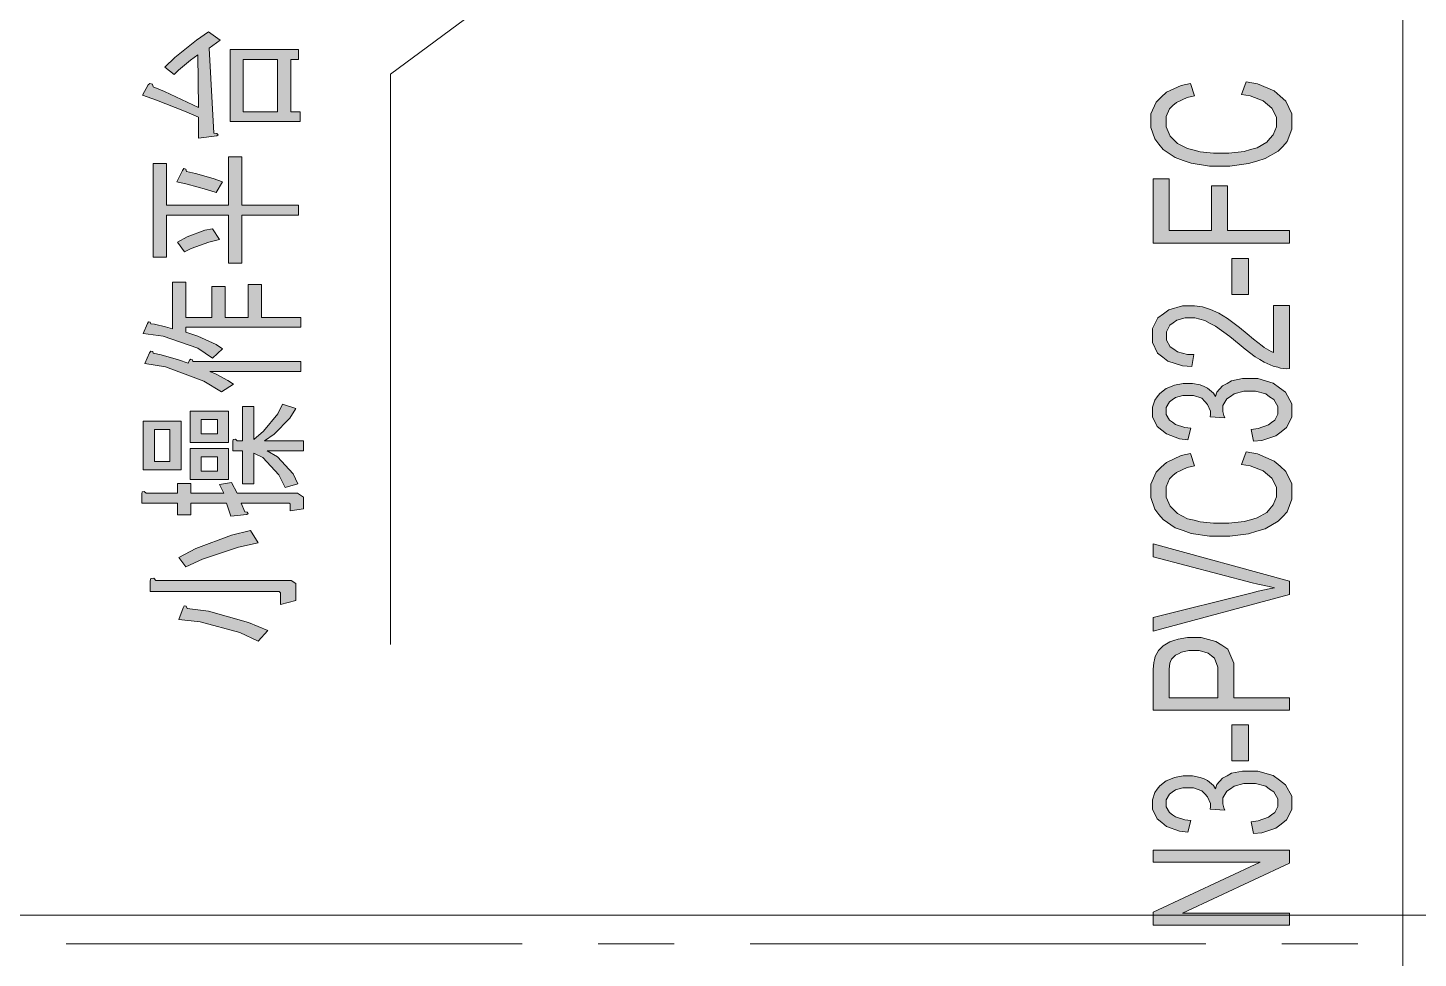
# Model space of a CAD drawing. Header units: millimetres. Extents: x 805 to 6044844, y 120 to 7887884.
# Drawn here: x 5979754 to 5985564, y 7828318 to 7832207 of the extents above; entities that cross this region are included whole.
import ezdxf

# ---------------------------------------------------------------- set-up
doc = ezdxf.new("R2010")
doc.units = ezdxf.units.MM

msp = doc.modelspace()

# ---------------------------------------------------------------- hatches: boundary and pattern name
h = msp.add_hatch(color=0)
h.dxf.hatch_style = 2
h.paths.add_polyline_path([(5980558.3, 7832155.1), (5980511.1, 7832122.3), (5980531.5, 7831766), (5980543.3, 7831764.9), (5980549.2, 7831760.1), (5980543.3, 7831755.8), (5980467.6, 7831745.6), (5980467.6, 7831833.6), (5980409.1, 7831858.3), (5980292.1, 7831904.4), (5980233.6, 7831925.9), (5980256.7, 7831968.8), (5980264.2, 7831974.7), (5980274.4, 7831971), (5980277.1, 7831960.8), (5980325.4, 7831940.4), (5980420.4, 7831896.9), (5980467.6, 7831874.4), (5980464.4, 7832093.9), (5980433.8, 7832071.3), (5980383.9, 7832030), (5980365.1, 7832011.8), (5980327, 7832042.4), (5980367.8, 7832082.6), (5980458.5, 7832156.1), (5980508.4, 7832189.9)])
h = msp.add_hatch(color=0)
h.paths.add_polyline_path([(5980885.7, 7832075.1), (5980853.5, 7832075.1), (5980853.5, 7831856.1), (5980891.6, 7831856.1), (5980891.6, 7831815.3), (5980599.1, 7831815.3), (5980599.1, 7832116.4), (5980885.7, 7832116.4)])
h.paths.add_polyline_path([(5980797.7, 7831856.1), (5980797.7, 7832075.1), (5980654.4, 7832075.1), (5980654.4, 7831856.1)])
h = msp.add_hatch(color=0)
h.dxf.hatch_style = 2
h.paths.add_polyline_path([(5984826.5, 7831928.6), (5984845.9, 7831981.2), (5984892, 7831972.6), (5984962.9, 7831943.1), (5984987, 7831921.6), (5985011.7, 7831900.1), (5985035.8, 7831847), (5985035.8, 7831815.9), (5985035.8, 7831783.7), (5985017.1, 7831731.6), (5984998.3, 7831711.2), (5984979.5, 7831691.4), (5984925.3, 7831660.2), (5984889.9, 7831650), (5984854.5, 7831639.3), (5984777.7, 7831628.6), (5984736.9, 7831628.6), (5984692.4, 7831628.6), (5984615.1, 7831640.9), (5984581.8, 7831652.7), (5984548.5, 7831664.5), (5984498.1, 7831698.3), (5984480.9, 7831720.3), (5984463.7, 7831742.3), (5984446.6, 7831790.6), (5984446.6, 7831816.9), (5984446.6, 7831847), (5984468.6, 7831896.9), (5984490, 7831917.3), (5984512, 7831937.7), (5984573.2, 7831966.1), (5984612.4, 7831974.2), (5984630.1, 7831922.7), (5984599, 7831915.7), (5984553.9, 7831895.3), (5984539.4, 7831882.4), (5984525.5, 7831869), (5984511, 7831835.7), (5984511, 7831815.9), (5984511, 7831792.8), (5984527.1, 7831754.2), (5984542.6, 7831739.1), (5984558.2, 7831723.6), (5984600.6, 7831702.1), (5984627.4, 7831695.7), (5984653.7, 7831689.2), (5984708.5, 7831683.3), (5984736.9, 7831683.3), (5984772.9, 7831683.3), (5984836.7, 7831690.3), (5984863.6, 7831697.8), (5984890.9, 7831705.3), (5984931.2, 7831728.4), (5984944.6, 7831744), (5984958, 7831759.5), (5984971.4, 7831793.3), (5984971.4, 7831811.6), (5984971.4, 7831834.1), (5984953.2, 7831871.7), (5984935, 7831886.7), (5984916.7, 7831902.3), (5984862.5, 7831923.2)])
h = msp.add_hatch(color=0)
h.dxf.hatch_style = 2
h.paths.add_polyline_path([(5980648.5, 7831424.1), (5980648.5, 7831223.4), (5980593.2, 7831223.4), (5980593.2, 7831424.1), (5980332.9, 7831424.1), (5980332.9, 7831248.1), (5980277.1, 7831248.1), (5980277.1, 7831639.3), (5980332.9, 7831639.3), (5980332.9, 7831465.4), (5980593.2, 7831465.4), (5980593.2, 7831667.7), (5980648.5, 7831667.7), (5980648.5, 7831465.4), (5980885.7, 7831465.4), (5980885.7, 7831424.1)])
h = msp.add_hatch(color=0)
h.dxf.hatch_style = 2
h.paths.add_polyline_path([(5980540.6, 7831518.6), (5980500.9, 7831531.4), (5980419.3, 7831554), (5980376.9, 7831563.6), (5980400, 7831610.3), (5980405.9, 7831618.9), (5980414.5, 7831616.8), (5980417.7, 7831606.6), (5980454.2, 7831598), (5980528.8, 7831576.5), (5980566.9, 7831563.6)])
h = msp.add_hatch(color=0)
h.dxf.hatch_style = 2
h.paths.add_polyline_path([(5985026.2, 7831306.6), (5984456.2, 7831306.6), (5984456.2, 7831575.4), (5984523.9, 7831575.4), (5984523.9, 7831359.2), (5984700.4, 7831359.2), (5984700.4, 7831546.5), (5984767.5, 7831546.5), (5984767.5, 7831359.2), (5985026.2, 7831359.2)])
h = msp.add_hatch(color=0)
h.dxf.hatch_style = 2
h.paths.add_polyline_path([(5980379.6, 7831311.4), (5980420.4, 7831332.9), (5980493.9, 7831360.8), (5980526.1, 7831366.7), (5980555.1, 7831321.6), (5980510, 7831310.9), (5980436.5, 7831285.1), (5980409.1, 7831270.6)])
h = msp.add_hatch(color=0)
h.dxf.hatch_style = 2
h.paths.add_polyline_path([(5984855.5, 7831092.4), (5984785.2, 7831092.4), (5984785.2, 7831243.2), (5984855.5, 7831243.2)])
h = msp.add_hatch(color=0)
h.dxf.hatch_style = 2
h.paths.add_polyline_path([(5980359.2, 7831143.9), (5980414.5, 7831143.9), (5980414.5, 7830996.4), (5980522.9, 7830996.4), (5980522.9, 7831125.2), (5980578.7, 7831125.2), (5980578.7, 7830996.4), (5980675.3, 7830996.4), (5980675.3, 7831133.8), (5980730.6, 7831133.8), (5980730.6, 7830996.4), (5980894.3, 7830996.4), (5980894.3, 7830955.6), (5980414.5, 7830955.6), (5980414.5, 7830934.6), (5980464.4, 7830918.5), (5980540.6, 7830883.7), (5980566.9, 7830865.4), (5980526.1, 7830826.2), (5980464.4, 7830867.6), (5980319.5, 7830918.5), (5980236.3, 7830928.7), (5980254, 7830971.7), (5980258.3, 7830978.1), (5980265.8, 7830977), (5980268.5, 7830969.5), (5980283, 7830967.9), (5980328.6, 7830957.2), (5980359.2, 7830949.1)])
h = msp.add_hatch(color=0)
h.dxf.hatch_style = 2
h.paths.add_polyline_path([(5984959.1, 7831045.7), (5985026.2, 7831045.7), (5985026.2, 7830782.2), (5985013.8, 7830781.7), (5984989.2, 7830784.9), (5984977.9, 7830788.1), (5984958.6, 7830793), (5984920.5, 7830809.1), (5984902.2, 7830820.3), (5984883.4, 7830831.1), (5984840.5, 7830863.3), (5984815.8, 7830884.2), (5984777.7, 7830916.4), (5984717.1, 7830960.4), (5984695.1, 7830971.7), (5984672.5, 7830983.5), (5984630.7, 7830994.8), (5984610.8, 7830994.8), (5984589.9, 7830994.8), (5984555, 7830984.6), (5984540.5, 7830973.8), (5984526.5, 7830963.6), (5984512, 7830936.3), (5984512, 7830919.6), (5984512, 7830901.9), (5984527.6, 7830874), (5984542.6, 7830863.3), (5984557.7, 7830852.5), (5984599.5, 7830841.8), (5984626.4, 7830841.8), (5984618.8, 7830791.3), (5984578.6, 7830794), (5984517.4, 7830813.4), (5984496.5, 7830830.5), (5984475, 7830847.2), (5984454.1, 7830892.2), (5984454.1, 7830920.7), (5984454.1, 7830949.7), (5984476.6, 7830994.8), (5984499.7, 7831011.9), (5984522.2, 7831028.6), (5984578.6, 7831045.2), (5984612.4, 7831045.2), (5984629.6, 7831045.2), (5984662.9, 7831040.4), (5984679.5, 7831035.5), (5984696.1, 7831030.2), (5984731, 7831014.1), (5984749.3, 7831002.8), (5984767.5, 7830991.5), (5984817.4, 7830954), (5984849.6, 7830927.7), (5984875.9, 7830905.7), (5984911.9, 7830877.2), (5984921, 7830870.8), (5984930.7, 7830864.9), (5984949.4, 7830854.1), (5984959.1, 7830850.4)])
h = msp.add_hatch(color=0)
h.dxf.hatch_style = 2
h.paths.add_polyline_path([(5980563.7, 7830685.1), (5980489.1, 7830730.2), (5980328.6, 7830789.7), (5980242.2, 7830803.7), (5980262.6, 7830848.8), (5980268.5, 7830855.2), (5980276, 7830854.1), (5980277.1, 7830846.6), (5980310.9, 7830839.7), (5980383.9, 7830819.3), (5980423.6, 7830805.8), (5980429.5, 7830818.2), (5980435.4, 7830822.5), (5980442.4, 7830819.3), (5980444, 7830812.3), (5980894.3, 7830812.3), (5980894.3, 7830771), (5980514.3, 7830771), (5980540.6, 7830759.7), (5980590, 7830733.4), (5980613.6, 7830717.8)])
h = msp.add_hatch(color=0)
h.dxf.hatch_style = 2
h.paths.add_polyline_path([(5984875.4, 7830479.5), (5984866.3, 7830528.4), (5984895.8, 7830532.7), (5984938.7, 7830547.2), (5984951.6, 7830556.8), (5984965, 7830567), (5984977.9, 7830591.7), (5984977.9, 7830606.2), (5984977.9, 7830623.9), (5984960.7, 7830652.9), (5984943.5, 7830664.7), (5984926.9, 7830676.5), (5984884.5, 7830688.3), (5984859.3, 7830688.3), (5984835.1, 7830688.3), (5984795.4, 7830677.6), (5984779.9, 7830666.3), (5984764.3, 7830655.6), (5984748.2, 7830627.7), (5984748.2, 7830610.5), (5984748.2, 7830603.5), (5984752.5, 7830586.3), (5984756.2, 7830576.1), (5984694.5, 7830581.5), (5984695.1, 7830583.7), (5984695.6, 7830587.9), (5984695.6, 7830589.6), (5984695.6, 7830605.1), (5984683.8, 7830633), (5984672, 7830645.4), (5984660.7, 7830658.3), (5984624.8, 7830670.6), (5984600.6, 7830670.6), (5984581.3, 7830670.6), (5984549.6, 7830661.5), (5984536.7, 7830652.3), (5984524.4, 7830643.2), (5984511.5, 7830619.6), (5984511.5, 7830605.1), (5984511.5, 7830591.2), (5984524.4, 7830567), (5984537.3, 7830557.9), (5984550.2, 7830548.2), (5984588.8, 7830535.9), (5984614, 7830533.2), (5984601.7, 7830484.4), (5984566.8, 7830488.7), (5984512, 7830509.1), (5984492.7, 7830525.2), (5984473.4, 7830540.7), (5984454.1, 7830580.4), (5984454.1, 7830604), (5984454.1, 7830620.7), (5984464.3, 7830650.2), (5984473.9, 7830664.2), (5984484.1, 7830678.1), (5984511.5, 7830699), (5984528.7, 7830706), (5984545.9, 7830713.5), (5984582.4, 7830720.5), (5984602.2, 7830720.5), (5984620.5, 7830720.5), (5984653.7, 7830714.1), (5984669.3, 7830707.1), (5984684.3, 7830700.1), (5984708.5, 7830679.2), (5984717.1, 7830665.8), (5984723, 7830683.5), (5984747.1, 7830710.8), (5984765.9, 7830720.5), (5984784.1, 7830730.7), (5984829.8, 7830740.4), (5984857.7, 7830740.4), (5984894.7, 7830740.4), (5984958, 7830721), (5984984.3, 7830702.3), (5985010.1, 7830683.5), (5985035.8, 7830635.2), (5985035.8, 7830606.2), (5985035.8, 7830579.9), (5985013.8, 7830536.4), (5984991.3, 7830518.7), (5984968.8, 7830501.5), (5984910.8, 7830481.7)])
h = msp.add_hatch(color=0)
h.dxf.hatch_style = 2
h.paths.add_polyline_path([(5980651.7, 7830439.3), (5980610.9, 7830439.3), (5980610.9, 7830478.5), (5980612, 7830486.5), (5980621.1, 7830487.6), (5980628.1, 7830480.6), (5980651.7, 7830480.6), (5980651.7, 7830623.9), (5980698.4, 7830623.9), (5980698.4, 7830486.5), (5980739.2, 7830520.3), (5980799.3, 7830593.9), (5980818.6, 7830634.1), (5980873.9, 7830615.3), (5980849.2, 7830575.6), (5980783.2, 7830508), (5980742.4, 7830480.6), (5980906.1, 7830480.6), (5980906.1, 7830439.3), (5980754.2, 7830439.3), (5980797.7, 7830413), (5980862.1, 7830343.2), (5980882.5, 7830300.3), (5980829.9, 7830285.8), (5980802.5, 7830338.9), (5980736.5, 7830410.8), (5980698.4, 7830429.1), (5980698.4, 7830300.3), (5980651.7, 7830300.3)])
h = msp.add_hatch(color=0)
h.paths.add_polyline_path([(5980432.2, 7830605.1), (5980593.2, 7830605.1), (5980593.2, 7830474.2), (5980432.2, 7830474.2)])
h.paths.add_polyline_path([(5980478.9, 7830570.2), (5980478.9, 7830509.1), (5980546.5, 7830509.1), (5980546.5, 7830570.2)])
h = msp.add_hatch(color=0)
h.paths.add_polyline_path([(5980236.3, 7830562.2), (5980394.1, 7830562.2), (5980394.1, 7830359.9), (5980236.3, 7830359.9)])
h.paths.add_polyline_path([(5980283, 7830527.3), (5980283, 7830394.2), (5980347.4, 7830394.2), (5980347.4, 7830527.3)])
h = msp.add_hatch(color=0)
h.paths.add_polyline_path([(5980432.2, 7830447.9), (5980593.2, 7830447.9), (5980593.2, 7830318.5), (5980432.2, 7830318.5)])
h.paths.add_polyline_path([(5980478.9, 7830413), (5980478.9, 7830353.4), (5980546.5, 7830353.4), (5980546.5, 7830413)])
h = msp.add_hatch(color=0)
h.dxf.hatch_style = 2
h.paths.add_polyline_path([(5984826.5, 7830381.3), (5984845.9, 7830433.9), (5984892, 7830425.9), (5984962.9, 7830395.8), (5984987, 7830374.3), (5985011.7, 7830352.9), (5985035.8, 7830300.3), (5985035.8, 7830269.2), (5985035.8, 7830237), (5985017.1, 7830184.4), (5984998.3, 7830164), (5984979.5, 7830144.1), (5984925.3, 7830113), (5984889.9, 7830102.8), (5984854.5, 7830092.1), (5984777.7, 7830081.9), (5984736.9, 7830081.9), (5984692.4, 7830081.9), (5984615.1, 7830093.7), (5984581.8, 7830105.5), (5984548.5, 7830117.3), (5984498.1, 7830151.1), (5984480.9, 7830173.1), (5984463.7, 7830195.1), (5984446.6, 7830243.4), (5984446.6, 7830269.7), (5984446.6, 7830299.8), (5984468.6, 7830349.7), (5984490, 7830370.1), (5984512, 7830390.4), (5984573.2, 7830418.9), (5984612.4, 7830426.9), (5984630.1, 7830375.4), (5984599, 7830368.4), (5984553.9, 7830348.1), (5984539.4, 7830335.2), (5984525.5, 7830321.8), (5984511, 7830288.5), (5984511, 7830268.6), (5984511, 7830245.5), (5984527.1, 7830207.4), (5984542.6, 7830191.9), (5984558.2, 7830176.3), (5984600.6, 7830154.8), (5984627.4, 7830148.4), (5984653.7, 7830142), (5984708.5, 7830136.1), (5984736.9, 7830136.1), (5984772.9, 7830136.1), (5984836.7, 7830143), (5984863.6, 7830150.6), (5984890.9, 7830158.1), (5984931.2, 7830181.1), (5984944.6, 7830196.7), (5984958, 7830212.3), (5984971.4, 7830246.1), (5984971.4, 7830264.3), (5984971.4, 7830286.9), (5984953.2, 7830324.4), (5984935, 7830339.5), (5984916.7, 7830355), (5984862.5, 7830376)])
h = msp.add_hatch(color=0)
h.dxf.hatch_style = 2
h.paths.add_polyline_path([(5980435.4, 7830302.4), (5980435.4, 7830261.1), (5980572.8, 7830261.1), (5980555.1, 7830298.1), (5980605, 7830306.2), (5980628.1, 7830261.1), (5980856.2, 7830261.1), (5980881.4, 7830261.1), (5980906.1, 7830245), (5980906.1, 7830228.4), (5980906.1, 7830195.6), (5980850.3, 7830187.6), (5980850.3, 7830214.4), (5980850.3, 7830217.1), (5980846, 7830220.3), (5980841.7, 7830220.3), (5980645.8, 7830220.3), (5980660.3, 7830183.3), (5980670.5, 7830182.8), (5980675.3, 7830177.4), (5980669.4, 7830173.1), (5980601.8, 7830165), (5980584.6, 7830220.3), (5980435.4, 7830220.3), (5980435.4, 7830171.5), (5980379.6, 7830171.5), (5980379.6, 7830220.3), (5980230.4, 7830220.3), (5980230.4, 7830259.5), (5980232, 7830267.5), (5980240.6, 7830268.6), (5980248.1, 7830261.1), (5980379.6, 7830261.1), (5980379.6, 7830302.4)])
h = msp.add_hatch(color=0)
h.dxf.hatch_style = 2
h.paths.add_polyline_path([(5980385.5, 7829993.3), (5980455.8, 7830029.8), (5980605, 7830086.2), (5980683.9, 7830105.5), (5980716.1, 7830054.5), (5980634, 7830036.2), (5980483.7, 7829985.8), (5980414.5, 7829954.1)])
h = msp.add_hatch(color=0)
h.dxf.hatch_style = 2
h.paths.add_polyline_path([(5985026.2, 7829838.7), (5984456.2, 7829684.7), (5984456.2, 7829741.6), (5984870.6, 7829845.2), (5984895.2, 7829851.6), (5984941.9, 7829862.4), (5984963.9, 7829866.6), (5984940.9, 7829870.9), (5984894.2, 7829881.7), (5984870.6, 7829887.6), (5984456.2, 7829995.5), (5984456.2, 7830049.7), (5985026.2, 7829893.5)])
h = msp.add_hatch(color=0)
h.dxf.hatch_style = 2
h.paths.add_polyline_path([(5980809.5, 7829841.4), (5980809.5, 7829845.7), (5980803.6, 7829850), (5980797.7, 7829850), (5980265.8, 7829850), (5980265.8, 7829895.1), (5980268.5, 7829905.3), (5980280.3, 7829906.4), (5980288.9, 7829896.7), (5980835.8, 7829896.7), (5980855.1, 7829896.7), (5980873.9, 7829883.8), (5980873.9, 7829870.4), (5980873.9, 7829813), (5980809.5, 7829796.3)])
h = msp.add_hatch(color=0)
h.dxf.hatch_style = 2
h.paths.add_polyline_path([(5980716.1, 7829642.9), (5980639.9, 7829678.8), (5980474.6, 7829723.9), (5980385.5, 7829733), (5980403.2, 7829782.4), (5980407.5, 7829790.4), (5980416.1, 7829789.4), (5980420.4, 7829780.2), (5980508.4, 7829767.9), (5980676.4, 7829721.7), (5980756.9, 7829687.9)])
h = msp.add_hatch(color=0)
h.paths.add_polyline_path([(5985026.2, 7829354.1), (5984456.2, 7829354.1), (5984456.2, 7829504.4), (5984456.2, 7829524.2), (5984458.9, 7829554.3), (5984461.6, 7829564.5), (5984465.4, 7829579.5), (5984478.8, 7829604.2), (5984488.4, 7829613.9), (5984498.1, 7829624.1), (5984526, 7829639.6), (5984543.2, 7829646.1), (5984560.9, 7829652), (5984600.1, 7829657.9), (5984621, 7829657.9), (5984657.5, 7829657.9), (5984718.7, 7829641.8), (5984743.9, 7829625.7), (5984769.1, 7829609.6), (5984794.3, 7829551.1), (5984794.3, 7829508.7), (5984794.3, 7829406.7), (5985026.2, 7829406.7)])
h.paths.add_polyline_path([(5984727.3, 7829406.7), (5984727.3, 7829509.8), (5984727.3, 7829535), (5984713.3, 7829571.5), (5984699.9, 7829582.2), (5984686.5, 7829592.9), (5984648.4, 7829603.7), (5984623.7, 7829603.7), (5984605.4, 7829603.7), (5984574.8, 7829597.2), (5984562.5, 7829590.8), (5984549.6, 7829584.9), (5984533, 7829568.3), (5984528.7, 7829557.5), (5984526, 7829551.1), (5984523.9, 7829526.4), (5984523.9, 7829508.7), (5984523.9, 7829406.7)])
h = msp.add_hatch(color=0)
h.dxf.hatch_style = 2
h.paths.add_polyline_path([(5984855.5, 7829142.7), (5984785.2, 7829142.7), (5984785.2, 7829293.5), (5984855.5, 7829293.5)])
h = msp.add_hatch(color=0)
h.dxf.hatch_style = 2
h.paths.add_polyline_path([(5984875.4, 7828839.4), (5984866.3, 7828888.3), (5984895.8, 7828892.6), (5984938.7, 7828907.1), (5984951.6, 7828916.7), (5984965, 7828926.9), (5984977.9, 7828951.6), (5984977.9, 7828966.1), (5984977.9, 7828983.8), (5984960.7, 7829012.8), (5984943.5, 7829024.6), (5984926.9, 7829036.4), (5984884.5, 7829048.2), (5984859.3, 7829048.2), (5984835.1, 7829048.2), (5984795.4, 7829037.5), (5984779.9, 7829026.2), (5984764.3, 7829015.5), (5984748.2, 7828987.6), (5984748.2, 7828970.4), (5984748.2, 7828963.4), (5984752.5, 7828946.2), (5984756.2, 7828936), (5984694.5, 7828941.4), (5984695.1, 7828943.6), (5984695.6, 7828947.9), (5984695.6, 7828965), (5984683.8, 7828992.9), (5984672, 7829005.3), (5984660.7, 7829017.6), (5984624.8, 7829030.5), (5984600.6, 7829030.5), (5984581.3, 7829030.5), (5984549.6, 7829021.4), (5984536.7, 7829012.3), (5984524.4, 7829003.1), (5984511.5, 7828979.5), (5984511.5, 7828965), (5984511.5, 7828951.1), (5984524.4, 7828926.9), (5984537.3, 7828917.8), (5984550.2, 7828908.1), (5984588.8, 7828895.8), (5984614, 7828893.1), (5984601.7, 7828844.3), (5984566.8, 7828848.6), (5984512, 7828869), (5984492.7, 7828885.1), (5984473.4, 7828900.6), (5984454.1, 7828940.3), (5984454.1, 7828964), (5984454.1, 7828980.1), (5984464.3, 7829010.1), (5984473.9, 7829024.1), (5984484.1, 7829038), (5984511.5, 7829058.9), (5984528.7, 7829065.9), (5984545.9, 7829073.4), (5984582.4, 7829080.4), (5984602.2, 7829080.4), (5984620.5, 7829080.4), (5984653.7, 7829073.4), (5984669.3, 7829067), (5984684.3, 7829060), (5984708.5, 7829039.1), (5984717.1, 7829025.7), (5984723, 7829043.4), (5984747.1, 7829070.8), (5984765.9, 7829080.4), (5984784.1, 7829090.6), (5984829.8, 7829100.3), (5984857.7, 7829100.3), (5984894.7, 7829100.3), (5984958, 7829080.9), (5984984.3, 7829062.2), (5985010.1, 7829042.8), (5985035.8, 7828995.1), (5985035.8, 7828966.1), (5985035.8, 7828939.8), (5985013.8, 7828896.3), (5984991.3, 7828878.6), (5984968.8, 7828861.4), (5984910.8, 7828841.6)])
h = msp.add_hatch(color=0)
h.dxf.hatch_style = 2
h.paths.add_polyline_path([(5985026.2, 7828455.7), (5984456.2, 7828455.7), (5984456.2, 7828509.9), (5984903.8, 7828719.2), (5984456.2, 7828719.2), (5984456.2, 7828769.7), (5985026.2, 7828769.7), (5985026.2, 7828715.5), (5984579.1, 7828506.7), (5985026.2, 7828506.7)])

# ---------------------------------------------------------------- linework, layer by layer
at = {"color": 0, "lineweight": 0}
for points in [[(5981268.9, 7832013.4), (5983728.5, 7833831.1)], [(5985499.5, 7825868.9), (5985499.5, 7833178)], [(5981268.9, 7829628.9), (5981268.9, 7832013.4)], [(5992399.6, 7828497.6), (5937904.6, 7828497.6)], [(5981819.5, 7828377.9), (5979914.8, 7828377.9)], [(5982454.4, 7828377.9), (5982136.7, 7828377.9)], [(5984676.8, 7828377.9), (5982772.1, 7828377.9)], [(5985311.7, 7828377.9), (5984994, 7828377.9)]]:
    msp.add_lwpolyline(points, dxfattribs=at)
for points in [[(5980558.3, 7832155.1), (5980511.1, 7832122.3), (5980531.5, 7831766), (5980543.3, 7831764.9), (5980549.2, 7831760.1), (5980543.3, 7831755.8), (5980467.6, 7831745.6), (5980467.6, 7831833.6), (5980409.1, 7831858.3), (5980292.1, 7831904.4), (5980233.6, 7831925.9), (5980256.7, 7831968.8), (5980264.2, 7831974.7), (5980274.4, 7831971), (5980277.1, 7831960.8), (5980325.4, 7831940.4), (5980420.4, 7831896.9), (5980467.6, 7831874.4), (5980464.4, 7832093.9), (5980433.8, 7832071.3), (5980383.9, 7832030), (5980365.1, 7832011.8), (5980327, 7832042.4), (5980367.8, 7832082.6), (5980458.5, 7832156.1), (5980508.4, 7832189.9)], [(5980885.7, 7832075.1), (5980853.5, 7832075.1), (5980853.5, 7831856.1), (5980891.6, 7831856.1), (5980891.6, 7831815.3), (5980599.1, 7831815.3), (5980599.1, 7832116.4), (5980885.7, 7832116.4)], [(5980797.7, 7831856.1), (5980797.7, 7832075.1), (5980654.4, 7832075.1), (5980654.4, 7831856.1)], [(5984826.5, 7831928.6), (5984845.9, 7831981.2), (5984892, 7831972.6), (5984962.9, 7831943.1), (5984987, 7831921.6), (5985011.7, 7831900.1), (5985035.8, 7831847), (5985035.8, 7831815.9), (5985035.8, 7831783.7), (5985017.1, 7831731.6), (5984998.3, 7831711.2), (5984979.5, 7831691.4), (5984925.3, 7831660.2), (5984889.9, 7831650), (5984854.5, 7831639.3), (5984777.7, 7831628.6), (5984736.9, 7831628.6), (5984692.4, 7831628.6), (5984615.1, 7831640.9), (5984581.8, 7831652.7), (5984548.5, 7831664.5), (5984498.1, 7831698.3), (5984480.9, 7831720.3), (5984463.7, 7831742.3), (5984446.6, 7831790.6), (5984446.6, 7831816.9), (5984446.6, 7831847), (5984468.6, 7831896.9), (5984490, 7831917.3), (5984512, 7831937.7), (5984573.2, 7831966.1), (5984612.4, 7831974.2), (5984630.1, 7831922.7), (5984599, 7831915.7), (5984553.9, 7831895.3), (5984539.4, 7831882.4), (5984525.5, 7831869), (5984511, 7831835.7), (5984511, 7831815.9), (5984511, 7831792.8), (5984527.1, 7831754.2), (5984542.6, 7831739.1), (5984558.2, 7831723.6), (5984600.6, 7831702.1), (5984627.4, 7831695.7), (5984653.7, 7831689.2), (5984708.5, 7831683.3), (5984736.9, 7831683.3), (5984772.9, 7831683.3), (5984836.7, 7831690.3), (5984863.6, 7831697.8), (5984890.9, 7831705.3), (5984931.2, 7831728.4), (5984944.6, 7831744), (5984958, 7831759.5), (5984971.4, 7831793.3), (5984971.4, 7831811.6), (5984971.4, 7831834.1), (5984953.2, 7831871.7), (5984935, 7831886.7), (5984916.7, 7831902.3), (5984862.5, 7831923.2)], [(5980648.5, 7831424.1), (5980648.5, 7831223.4), (5980593.2, 7831223.4), (5980593.2, 7831424.1), (5980332.9, 7831424.1), (5980332.9, 7831248.1), (5980277.1, 7831248.1), (5980277.1, 7831639.3), (5980332.9, 7831639.3), (5980332.9, 7831465.4), (5980593.2, 7831465.4), (5980593.2, 7831667.7), (5980648.5, 7831667.7), (5980648.5, 7831465.4), (5980885.7, 7831465.4), (5980885.7, 7831424.1)], [(5980540.6, 7831518.6), (5980500.9, 7831531.4), (5980419.3, 7831554), (5980376.9, 7831563.6), (5980400, 7831610.3), (5980405.9, 7831618.9), (5980414.5, 7831616.8), (5980417.7, 7831606.6), (5980454.2, 7831598), (5980528.8, 7831576.5), (5980566.9, 7831563.6)], [(5985026.2, 7831306.6), (5984456.2, 7831306.6), (5984456.2, 7831575.4), (5984523.9, 7831575.4), (5984523.9, 7831359.2), (5984700.4, 7831359.2), (5984700.4, 7831546.5), (5984767.5, 7831546.5), (5984767.5, 7831359.2), (5985026.2, 7831359.2)], [(5980379.6, 7831311.4), (5980420.4, 7831332.9), (5980493.9, 7831360.8), (5980526.1, 7831366.7), (5980555.1, 7831321.6), (5980510, 7831310.9), (5980436.5, 7831285.1), (5980409.1, 7831270.6)], [(5984855.5, 7831092.4), (5984785.2, 7831092.4), (5984785.2, 7831243.2), (5984855.5, 7831243.2)], [(5980359.2, 7831143.9), (5980414.5, 7831143.9), (5980414.5, 7830996.4), (5980522.9, 7830996.4), (5980522.9, 7831125.2), (5980578.7, 7831125.2), (5980578.7, 7830996.4), (5980675.3, 7830996.4), (5980675.3, 7831133.8), (5980730.6, 7831133.8), (5980730.6, 7830996.4), (5980894.3, 7830996.4), (5980894.3, 7830955.6), (5980414.5, 7830955.6), (5980414.5, 7830934.6), (5980464.4, 7830918.5), (5980540.6, 7830883.7), (5980566.9, 7830865.4), (5980526.1, 7830826.2), (5980464.4, 7830867.6), (5980319.5, 7830918.5), (5980236.3, 7830928.7), (5980254, 7830971.7), (5980258.3, 7830978.1), (5980265.8, 7830977), (5980268.5, 7830969.5), (5980283, 7830967.9), (5980328.6, 7830957.2), (5980359.2, 7830949.1)], [(5984959.1, 7831045.7), (5985026.2, 7831045.7), (5985026.2, 7830782.2), (5985013.8, 7830781.7), (5984989.2, 7830784.9), (5984977.9, 7830788.1), (5984958.6, 7830793), (5984920.5, 7830809.1), (5984902.2, 7830820.3), (5984883.4, 7830831.1), (5984840.5, 7830863.3), (5984815.8, 7830884.2), (5984777.7, 7830916.4), (5984717.1, 7830960.4), (5984695.1, 7830971.7), (5984672.5, 7830983.5), (5984630.7, 7830994.8), (5984610.8, 7830994.8), (5984589.9, 7830994.8), (5984555, 7830984.6), (5984540.5, 7830973.8), (5984526.5, 7830963.6), (5984512, 7830936.3), (5984512, 7830919.6), (5984512, 7830901.9), (5984527.6, 7830874), (5984542.6, 7830863.3), (5984557.7, 7830852.5), (5984599.5, 7830841.8), (5984626.4, 7830841.8), (5984618.8, 7830791.3), (5984578.6, 7830794), (5984517.4, 7830813.4), (5984496.5, 7830830.5), (5984475, 7830847.2), (5984454.1, 7830892.2), (5984454.1, 7830920.7), (5984454.1, 7830949.7), (5984476.6, 7830994.8), (5984499.7, 7831011.9), (5984522.2, 7831028.6), (5984578.6, 7831045.2), (5984612.4, 7831045.2), (5984629.6, 7831045.2), (5984662.9, 7831040.4), (5984679.5, 7831035.5), (5984696.1, 7831030.2), (5984731, 7831014.1), (5984749.3, 7831002.8), (5984767.5, 7830991.5), (5984817.4, 7830954), (5984849.6, 7830927.7), (5984875.9, 7830905.7), (5984911.9, 7830877.2), (5984921, 7830870.8), (5984930.7, 7830864.9), (5984949.4, 7830854.1), (5984959.1, 7830850.4)], [(5980563.7, 7830685.1), (5980489.1, 7830730.2), (5980328.6, 7830789.7), (5980242.2, 7830803.7), (5980262.6, 7830848.8), (5980268.5, 7830855.2), (5980276, 7830854.1), (5980277.1, 7830846.6), (5980310.9, 7830839.7), (5980383.9, 7830819.3), (5980423.6, 7830805.8), (5980429.5, 7830818.2), (5980435.4, 7830822.5), (5980442.4, 7830819.3), (5980444, 7830812.3), (5980894.3, 7830812.3), (5980894.3, 7830771), (5980514.3, 7830771), (5980540.6, 7830759.7), (5980590, 7830733.4), (5980613.6, 7830717.8)], [(5984875.4, 7830479.5), (5984866.3, 7830528.4), (5984895.8, 7830532.7), (5984938.7, 7830547.2), (5984951.6, 7830556.8), (5984965, 7830567), (5984977.9, 7830591.7), (5984977.9, 7830606.2), (5984977.9, 7830623.9), (5984960.7, 7830652.9), (5984943.5, 7830664.7), (5984926.9, 7830676.5), (5984884.5, 7830688.3), (5984859.3, 7830688.3), (5984835.1, 7830688.3), (5984795.4, 7830677.6), (5984779.9, 7830666.3), (5984764.3, 7830655.6), (5984748.2, 7830627.7), (5984748.2, 7830610.5), (5984748.2, 7830603.5), (5984752.5, 7830586.3), (5984756.2, 7830576.1), (5984694.5, 7830581.5), (5984695.1, 7830583.7), (5984695.6, 7830587.9), (5984695.6, 7830589.6), (5984695.6, 7830605.1), (5984683.8, 7830633), (5984672, 7830645.4), (5984660.7, 7830658.3), (5984624.8, 7830670.6), (5984600.6, 7830670.6), (5984581.3, 7830670.6), (5984549.6, 7830661.5), (5984536.7, 7830652.3), (5984524.4, 7830643.2), (5984511.5, 7830619.6), (5984511.5, 7830605.1), (5984511.5, 7830591.2), (5984524.4, 7830567), (5984537.3, 7830557.9), (5984550.2, 7830548.2), (5984588.8, 7830535.9), (5984614, 7830533.2), (5984601.7, 7830484.4), (5984566.8, 7830488.7), (5984512, 7830509.1), (5984492.7, 7830525.2), (5984473.4, 7830540.7), (5984454.1, 7830580.4), (5984454.1, 7830604), (5984454.1, 7830620.7), (5984464.3, 7830650.2), (5984473.9, 7830664.2), (5984484.1, 7830678.1), (5984511.5, 7830699), (5984528.7, 7830706), (5984545.9, 7830713.5), (5984582.4, 7830720.5), (5984602.2, 7830720.5), (5984620.5, 7830720.5), (5984653.7, 7830714.1), (5984669.3, 7830707.1), (5984684.3, 7830700.1), (5984708.5, 7830679.2), (5984717.1, 7830665.8), (5984723, 7830683.5), (5984747.1, 7830710.8), (5984765.9, 7830720.5), (5984784.1, 7830730.7), (5984829.8, 7830740.4), (5984857.7, 7830740.4), (5984894.7, 7830740.4), (5984958, 7830721), (5984984.3, 7830702.3), (5985010.1, 7830683.5), (5985035.8, 7830635.2), (5985035.8, 7830606.2), (5985035.8, 7830579.9), (5985013.8, 7830536.4), (5984991.3, 7830518.7), (5984968.8, 7830501.5), (5984910.8, 7830481.7)], [(5980651.7, 7830439.3), (5980610.9, 7830439.3), (5980610.9, 7830478.5), (5980612, 7830486.5), (5980621.1, 7830487.6), (5980628.1, 7830480.6), (5980651.7, 7830480.6), (5980651.7, 7830623.9), (5980698.4, 7830623.9), (5980698.4, 7830486.5), (5980739.2, 7830520.3), (5980799.3, 7830593.9), (5980818.6, 7830634.1), (5980873.9, 7830615.3), (5980849.2, 7830575.6), (5980783.2, 7830508), (5980742.4, 7830480.6), (5980906.1, 7830480.6), (5980906.1, 7830439.3), (5980754.2, 7830439.3), (5980797.7, 7830413), (5980862.1, 7830343.2), (5980882.5, 7830300.3), (5980829.9, 7830285.8), (5980802.5, 7830338.9), (5980736.5, 7830410.8), (5980698.4, 7830429.1), (5980698.4, 7830300.3), (5980651.7, 7830300.3)], [(5980432.2, 7830605.1), (5980593.2, 7830605.1), (5980593.2, 7830474.2), (5980432.2, 7830474.2)], [(5980236.3, 7830562.2), (5980394.1, 7830562.2), (5980394.1, 7830359.9), (5980236.3, 7830359.9)], [(5980283, 7830527.3), (5980283, 7830394.2), (5980347.4, 7830394.2), (5980347.4, 7830527.3)], [(5980478.9, 7830570.2), (5980478.9, 7830509.1), (5980546.5, 7830509.1), (5980546.5, 7830570.2)], [(5980432.2, 7830447.9), (5980593.2, 7830447.9), (5980593.2, 7830318.5), (5980432.2, 7830318.5)], [(5980478.9, 7830413), (5980478.9, 7830353.4), (5980546.5, 7830353.4), (5980546.5, 7830413)], [(5984826.5, 7830381.3), (5984845.9, 7830433.9), (5984892, 7830425.9), (5984962.9, 7830395.8), (5984987, 7830374.3), (5985011.7, 7830352.9), (5985035.8, 7830300.3), (5985035.8, 7830269.2), (5985035.8, 7830237), (5985017.1, 7830184.4), (5984998.3, 7830164), (5984979.5, 7830144.1), (5984925.3, 7830113), (5984889.9, 7830102.8), (5984854.5, 7830092.1), (5984777.7, 7830081.9), (5984736.9, 7830081.9), (5984692.4, 7830081.9), (5984615.1, 7830093.7), (5984581.8, 7830105.5), (5984548.5, 7830117.3), (5984498.1, 7830151.1), (5984480.9, 7830173.1), (5984463.7, 7830195.1), (5984446.6, 7830243.4), (5984446.6, 7830269.7), (5984446.6, 7830299.8), (5984468.6, 7830349.7), (5984490, 7830370.1), (5984512, 7830390.4), (5984573.2, 7830418.9), (5984612.4, 7830426.9), (5984630.1, 7830375.4), (5984599, 7830368.4), (5984553.9, 7830348.1), (5984539.4, 7830335.2), (5984525.5, 7830321.8), (5984511, 7830288.5), (5984511, 7830268.6), (5984511, 7830245.5), (5984527.1, 7830207.4), (5984542.6, 7830191.9), (5984558.2, 7830176.3), (5984600.6, 7830154.8), (5984627.4, 7830148.4), (5984653.7, 7830142), (5984708.5, 7830136.1), (5984736.9, 7830136.1), (5984772.9, 7830136.1), (5984836.7, 7830143), (5984863.6, 7830150.6), (5984890.9, 7830158.1), (5984931.2, 7830181.1), (5984944.6, 7830196.7), (5984958, 7830212.3), (5984971.4, 7830246.1), (5984971.4, 7830264.3), (5984971.4, 7830286.9), (5984953.2, 7830324.4), (5984935, 7830339.5), (5984916.7, 7830355), (5984862.5, 7830376)], [(5980435.4, 7830302.4), (5980435.4, 7830261.1), (5980572.8, 7830261.1), (5980555.1, 7830298.1), (5980605, 7830306.2), (5980628.1, 7830261.1), (5980856.2, 7830261.1), (5980881.4, 7830261.1), (5980906.1, 7830245), (5980906.1, 7830228.4), (5980906.1, 7830195.6), (5980850.3, 7830187.6), (5980850.3, 7830214.4), (5980850.3, 7830217.1), (5980846, 7830220.3), (5980841.7, 7830220.3), (5980645.8, 7830220.3), (5980660.3, 7830183.3), (5980670.5, 7830182.8), (5980675.3, 7830177.4), (5980669.4, 7830173.1), (5980601.8, 7830165), (5980584.6, 7830220.3), (5980435.4, 7830220.3), (5980435.4, 7830171.5), (5980379.6, 7830171.5), (5980379.6, 7830220.3), (5980230.4, 7830220.3), (5980230.4, 7830259.5), (5980232, 7830267.5), (5980240.6, 7830268.6), (5980248.1, 7830261.1), (5980379.6, 7830261.1), (5980379.6, 7830302.4)], [(5980385.5, 7829993.3), (5980455.8, 7830029.8), (5980605, 7830086.2), (5980683.9, 7830105.5), (5980716.1, 7830054.5), (5980634, 7830036.2), (5980483.7, 7829985.8), (5980414.5, 7829954.1)], [(5985026.2, 7829838.7), (5984456.2, 7829684.7), (5984456.2, 7829741.6), (5984870.6, 7829845.2), (5984895.2, 7829851.6), (5984941.9, 7829862.4), (5984963.9, 7829866.6), (5984940.9, 7829870.9), (5984894.2, 7829881.7), (5984870.6, 7829887.6), (5984456.2, 7829995.5), (5984456.2, 7830049.7), (5985026.2, 7829893.5)], [(5980809.5, 7829841.4), (5980809.5, 7829845.7), (5980803.6, 7829850), (5980797.7, 7829850), (5980265.8, 7829850), (5980265.8, 7829895.1), (5980268.5, 7829905.3), (5980280.3, 7829906.4), (5980288.9, 7829896.7), (5980835.8, 7829896.7), (5980855.1, 7829896.7), (5980873.9, 7829883.8), (5980873.9, 7829870.4), (5980873.9, 7829813), (5980809.5, 7829796.3)], [(5980716.1, 7829642.9), (5980639.9, 7829678.8), (5980474.6, 7829723.9), (5980385.5, 7829733), (5980403.2, 7829782.4), (5980407.5, 7829790.4), (5980416.1, 7829789.4), (5980420.4, 7829780.2), (5980508.4, 7829767.9), (5980676.4, 7829721.7), (5980756.9, 7829687.9)], [(5985026.2, 7829354.1), (5984456.2, 7829354.1), (5984456.2, 7829504.4), (5984456.2, 7829524.2), (5984458.9, 7829554.3), (5984461.6, 7829564.5), (5984465.4, 7829579.5), (5984478.8, 7829604.2), (5984488.4, 7829613.9), (5984498.1, 7829624.1), (5984526, 7829639.6), (5984543.2, 7829646.1), (5984560.9, 7829652), (5984600.1, 7829657.9), (5984621, 7829657.9), (5984657.5, 7829657.9), (5984718.7, 7829641.8), (5984743.9, 7829625.7), (5984769.1, 7829609.6), (5984794.3, 7829551.1), (5984794.3, 7829508.7), (5984794.3, 7829406.7), (5985026.2, 7829406.7)], [(5984727.3, 7829406.7), (5984727.3, 7829509.8), (5984727.3, 7829535), (5984713.3, 7829571.5), (5984699.9, 7829582.2), (5984686.5, 7829592.9), (5984648.4, 7829603.7), (5984623.7, 7829603.7), (5984605.4, 7829603.7), (5984574.8, 7829597.2), (5984562.5, 7829590.8), (5984549.6, 7829584.9), (5984533, 7829568.3), (5984528.7, 7829557.5), (5984526, 7829551.1), (5984523.9, 7829526.4), (5984523.9, 7829508.7), (5984523.9, 7829406.7)], [(5984855.5, 7829142.7), (5984785.2, 7829142.7), (5984785.2, 7829293.5), (5984855.5, 7829293.5)], [(5984875.4, 7828839.4), (5984866.3, 7828888.3), (5984895.8, 7828892.6), (5984938.7, 7828907.1), (5984951.6, 7828916.7), (5984965, 7828926.9), (5984977.9, 7828951.6), (5984977.9, 7828966.1), (5984977.9, 7828983.8), (5984960.7, 7829012.8), (5984943.5, 7829024.6), (5984926.9, 7829036.4), (5984884.5, 7829048.2), (5984859.3, 7829048.2), (5984835.1, 7829048.2), (5984795.4, 7829037.5), (5984779.9, 7829026.2), (5984764.3, 7829015.5), (5984748.2, 7828987.6), (5984748.2, 7828970.4), (5984748.2, 7828963.4), (5984752.5, 7828946.2), (5984756.2, 7828936), (5984694.5, 7828941.4), (5984695.1, 7828943.6), (5984695.6, 7828947.9), (5984695.6, 7828965), (5984683.8, 7828992.9), (5984672, 7829005.3), (5984660.7, 7829017.6), (5984624.8, 7829030.5), (5984600.6, 7829030.5), (5984581.3, 7829030.5), (5984549.6, 7829021.4), (5984536.7, 7829012.3), (5984524.4, 7829003.1), (5984511.5, 7828979.5), (5984511.5, 7828965), (5984511.5, 7828951.1), (5984524.4, 7828926.9), (5984537.3, 7828917.8), (5984550.2, 7828908.1), (5984588.8, 7828895.8), (5984614, 7828893.1), (5984601.7, 7828844.3), (5984566.8, 7828848.6), (5984512, 7828869), (5984492.7, 7828885.1), (5984473.4, 7828900.6), (5984454.1, 7828940.3), (5984454.1, 7828964), (5984454.1, 7828980.1), (5984464.3, 7829010.1), (5984473.9, 7829024.1), (5984484.1, 7829038), (5984511.5, 7829058.9), (5984528.7, 7829065.9), (5984545.9, 7829073.4), (5984582.4, 7829080.4), (5984602.2, 7829080.4), (5984620.5, 7829080.4), (5984653.7, 7829073.4), (5984669.3, 7829067), (5984684.3, 7829060), (5984708.5, 7829039.1), (5984717.1, 7829025.7), (5984723, 7829043.4), (5984747.1, 7829070.8), (5984765.9, 7829080.4), (5984784.1, 7829090.6), (5984829.8, 7829100.3), (5984857.7, 7829100.3), (5984894.7, 7829100.3), (5984958, 7829080.9), (5984984.3, 7829062.2), (5985010.1, 7829042.8), (5985035.8, 7828995.1), (5985035.8, 7828966.1), (5985035.8, 7828939.8), (5985013.8, 7828896.3), (5984991.3, 7828878.6), (5984968.8, 7828861.4), (5984910.8, 7828841.6)], [(5985026.2, 7828455.7), (5984456.2, 7828455.7), (5984456.2, 7828509.9), (5984903.8, 7828719.2), (5984456.2, 7828719.2), (5984456.2, 7828769.7), (5985026.2, 7828769.7), (5985026.2, 7828715.5), (5984579.1, 7828506.7), (5985026.2, 7828506.7)]]:
    msp.add_lwpolyline(points, close=True, dxfattribs=at)

doc.saveas('drawing.dxf')
